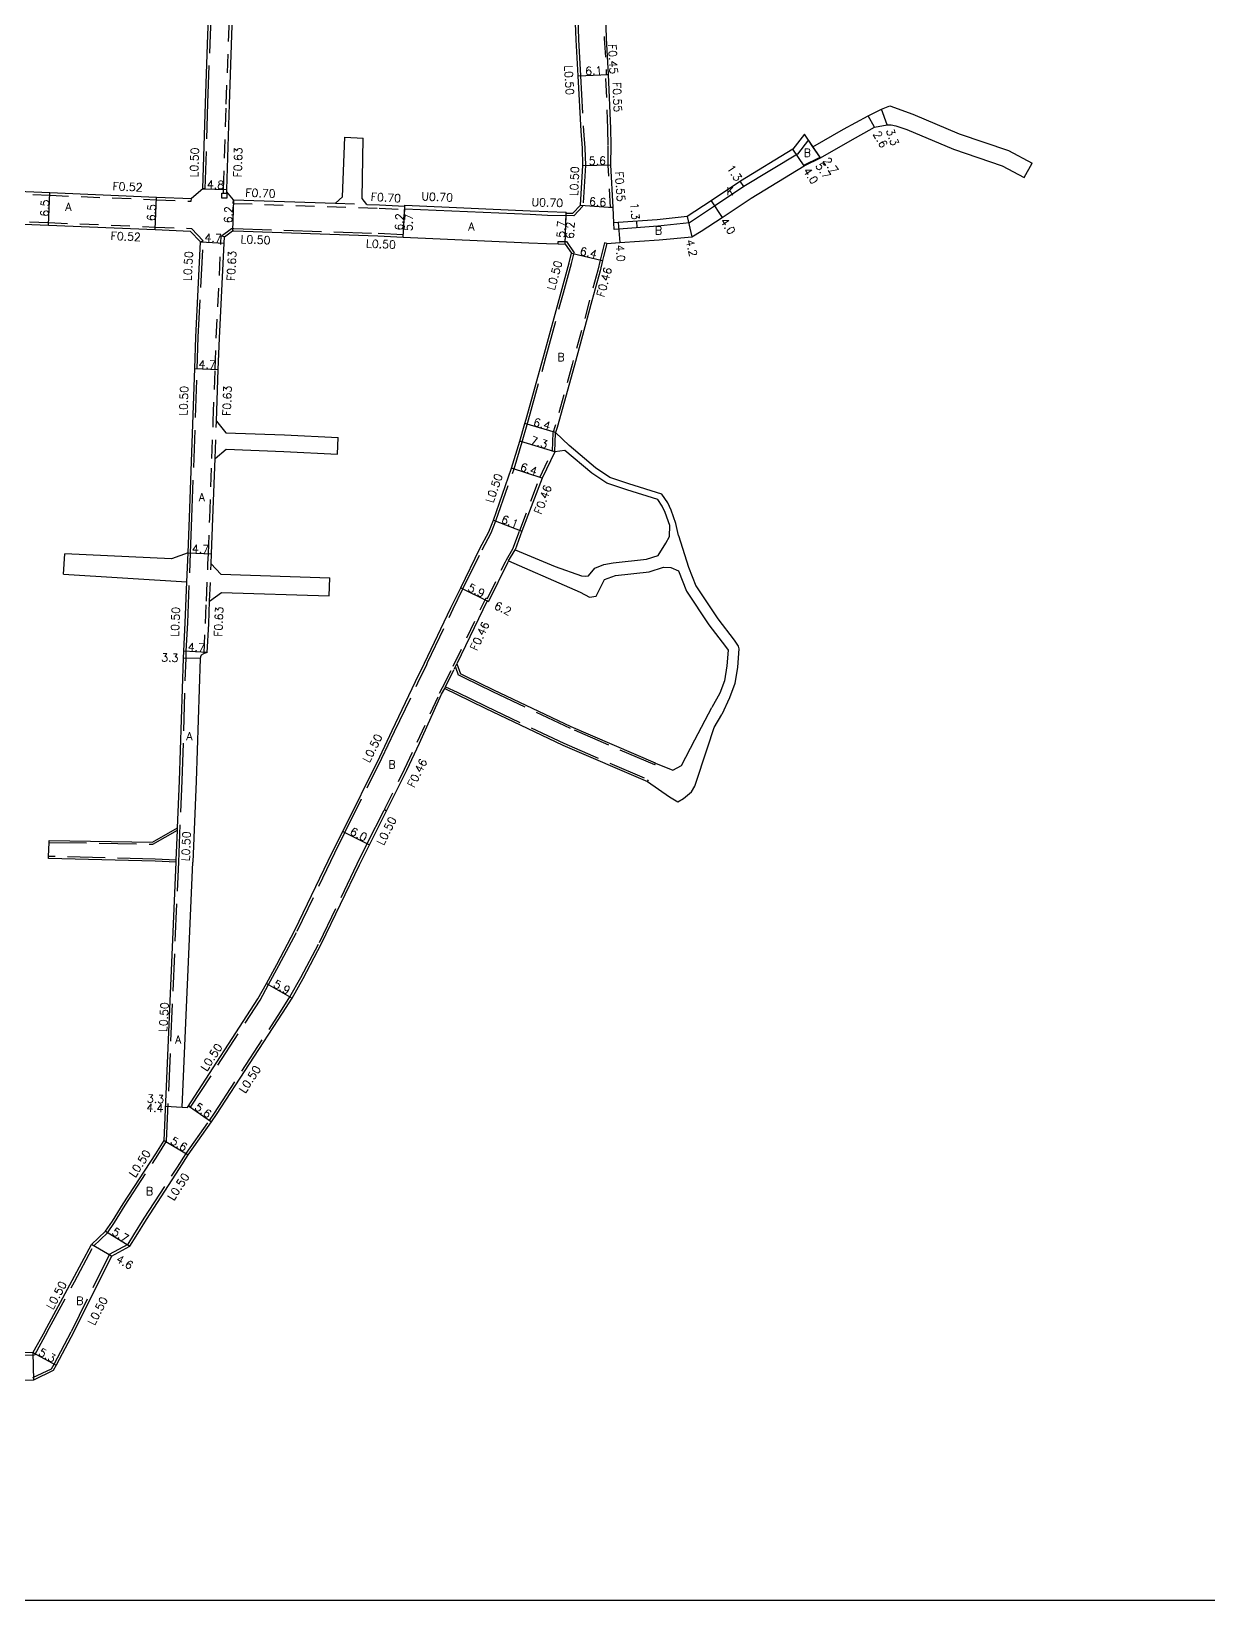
# Model space of a CAD drawing. Header units: metres. Extents: x -12000 to -11200, y -111600 to -111000.
# Drawn here: x -11835 to -11599.8, y -111600 to -111286.2 of the extents above; entities that cross this region are included whole.
import ezdxf

# ---------------------------------------------------------------- set-up
doc = ezdxf.new("R2010")
doc.units = ezdxf.units.M
doc.header["$LTSCALE"] = 2.5
doc.linetypes.add('22320', pattern=[2.5, 1.5, -1])
doc.linetypes.add('22330', pattern=[4, 3, -1])
for name, color, linetype in [('2101000', 175, 'Continuous'), ('2102000', 4, 'Continuous'), ('2102001', 191, 'Continuous'), ('2231000', 4, 'Continuous'), ('2232000', 120, '22320'), ('2233000', 171, '22330'), ('2235000', 4, 'Continuous'), ('6132000', 60, '61320'), ('9201100', 215, 'Continuous'), ('9201500', 222, 'Continuous'), ('9202100', 82, 'Continuous'), ('9202200', 82, 'Continuous'), ('9203500', 155, 'Continuous'), ('999', 7, 'Continuous')]:
    doc.layers.add(name, color=color, linetype=linetype)
doc.styles.add('Dm_Anotation', font='txt.shx', dxfattribs={"bigfont": 'pscdm.shx'})
doc.linetypes.add('61320', pattern='A,0,[3,dmdr.shx,S=0.25,R=0,X=0,Y=0],1.5,[3,dmdr.shx,S=0.25,R=0,X=0,Y=0]', length=1.5)

msp = doc.modelspace()

# ---------------------------------------------------------------- linework, layer by layer
at = {"layer": '2101000'}
for points in [[(-11796.01, -111318.3), (-11796, -111317.86), (-11795.47, -111300.8), (-11794.97, -111286.99), (-11794.33, -111267.34), (-11793.74, -111251.39), (-11793.47, -111246.24)], [(-11800.79, -111317.71), (-11800.27, -111300.56), (-11799.77, -111286.92), (-11798.93, -111267.17), (-11798.51, -111255.63)], [(-11728.18, -111322.58), (-11726.86, -111322.59), (-11725.35, -111320.99), (-11724.85, -111313.05), (-11724.95, -111309.56), (-11725.19, -111306.16), (-11725.8, -111295.13), (-11726.2, -111287.91), (-11726.42, -111281.27)], [(-11718.65, -111324.54), (-11718.76, -111321.43), (-11719.25, -111312.94), (-11719.22, -111309.01), (-11719.29, -111305.65), (-11719.71, -111294.86), (-11720.11, -111287.61), (-11720.29, -111280.99)], [(-11678.87, -111309.3), (-11672.77, -111305.82), (-11667.85, -111303.13), (-11665.14, -111301.78)], [(-11720.06, -111328.65), (-11717.49, -111328.47), (-11709.58, -111327.89), (-11703.08, -111327.33), (-11701.21, -111326.18), (-11697.02, -111323.43), (-11691.24, -111319.57), (-11680.64, -111313.12), (-11677.34, -111311.52), (-11671.44, -111308.13), (-11666.57, -111305.4), (-11664.05, -111304.9)], [(-11680.56, -111306.82), (-11682.86, -111309.79), (-11693.36, -111316.18), (-11699.24, -111320.1), (-11704.02, -111323.23)], [(-11678.87, -111309.3), (-11679.77, -111307.98), (-11680.56, -111306.82)], [(-11856.91, -111317.51), (-11841.72, -111318.05), (-11840.96, -111318.08), (-11831.35, -111318.48), (-11810.03, -111319.37), (-11803.07, -111319.66)], [(-11800.79, -111317.71), (-11803.07, -111319.66)], [(-11794.68, -111319.92), (-11796.01, -111318.3)], [(-11794.68, -111319.92), (-11774.26, -111320.61)], [(-11767.99, -111320.82), (-11765.5, -111320.9), (-11760.42, -111321.19)], [(-11760.44, -111321.69), (-11760.42, -111321.19)], [(-11760.44, -111321.69), (-11735.4, -111322.81), (-11731.89, -111322.96), (-11728.2, -111323.08)], [(-11728.2, -111323.08), (-11728.18, -111322.58)], [(-11704.02, -111323.23), (-11709.99, -111323.91), (-11717.78, -111324.48), (-11718.65, -111324.54)], [(-11857.58, -111323.97), (-11841.99, -111324.54), (-11841.7, -111324.55), (-11831.62, -111324.97), (-11810.3, -111325.87), (-11803.31, -111326.16)], [(-11801.23, -111328.31), (-11803.31, -111326.16)], [(-11796.47, -111327.34), (-11794.88, -111326.12), (-11794.6, -111326.13), (-11765.79, -111327.1), (-11760.75, -111327.38)], [(-11803.75, -111390.53), (-11803.46, -111383.43), (-11802.41, -111353.66), (-11802.19, -111347.38), (-11801.23, -111328.31)], [(-11798.08, -111364.14), (-11797.71, -111353.82), (-11797.49, -111347.58), (-11796.53, -111328.55), (-11796.47, -111327.34)], [(-11760.75, -111327.38), (-11735.66, -111328.5), (-11732.11, -111328.66), (-11729.77, -111328.73), (-11728.38, -111328.77), (-11727.15, -111330.6)], [(-11720.06, -111328.65), (-11720.74, -111331.28), (-11720.92, -111332.06), (-11721.4, -111334.1), (-11723.06, -111340.12), (-11726.54, -111352.99), (-11730, -111365.41), (-11730.29, -111366.44)], [(-11756.5, -111412.59), (-11751.21, -111401.49), (-11749.26, -111397.5), (-11745.43, -111389.66), (-11743.61, -111386.27), (-11742.7, -111383.94), (-11739.08, -111373.55), (-11737.45, -111368.17), (-11736.44, -111364.67), (-11736.18, -111363.74), (-11732.71, -111351.3), (-11729.21, -111338.37), (-11727.6, -111332.52), (-11727.15, -111330.6)], [(-11730.46, -111370.28), (-11733.01, -111375.6), (-11737.02, -111386.17), (-11738.39, -111389.87)], [(-11799.13, -111392.73), (-11799.05, -111390.72), (-11798.76, -111383.6), (-11798.34, -111371.66)], [(-11739.7, -111392.1), (-11739.91, -111392.48), (-11743.69, -111400.22), (-11743.96, -111400.09), (-11750.01, -111412.71)], [(-11805.82, -111445.47), (-11805.42, -111436.06), (-11804.65, -111411.55), (-11804.59, -111410.17), (-11804.31, -111404.5), (-11803.98, -111396.33)], [(-11799.9, -111410.4), (-11799.62, -111404.68), (-11799.43, -111400.17)], [(-11799.9, -111410.4), (-11800.35, -111410.55), (-11800.54, -111410.62), (-11800.67, -111410.67), (-11801.12, -111410.99), (-11801.28, -111411.29), (-11801.35, -111411.65), (-11802.13, -111436.18), (-11802.81, -111452.34)], [(-11804.94, -111501.32), (-11803.84, -111501.37), (-11789.77, -111479.69), (-11788.09, -111476.6), (-11786.03, -111472.81), (-11782.41, -111465.92), (-11774.86, -111450.26), (-11772.84, -111446.19), (-11765.45, -111431.32), (-11762.95, -111426.04), (-11758.26, -111416.25), (-11756.5, -111412.59)], [(-11819.04, -111531.11), (-11815.39, -111529.1), (-11814.12, -111527.11), (-11812.08, -111523.78), (-11805.45, -111513.61), (-11803.73, -111510.85), (-11799.04, -111504.25), (-11798.05, -111502.8), (-11784.84, -111482.53), (-11782.96, -111479.52), (-11780.74, -111475.64), (-11777.05, -111468.62), (-11769.47, -111452.9), (-11767.47, -111448.86), (-11764.09, -111442.06), (-11760.05, -111433.94), (-11757.51, -111428.56), (-11753.07, -111418.78), (-11752.46, -111417.61)], [(-11804.94, -111501.32), (-11802.81, -111452.34)], [(-11832.42, -111546.23), (-11826.87, -111535.99), (-11823.02, -111528.79), (-11820.24, -111526.11), (-11818.85, -111524.1), (-11816.74, -111520.68), (-11810.2, -111510.64), (-11808.53, -111507.97)], [(-11819.04, -111531.11), (-11826.57, -111546.23)], [(-11826.57, -111546.23), (-11830.09, -111552.94), (-11830.69, -111554.02), (-11834.66, -111555.91), (-11844.08, -111556.27), (-11846.77, -111556.46)], [(-11832.42, -111546.23), (-11834.75, -111550.41), (-11844.35, -111550.57)]]:
    msp.add_lwpolyline(points, dxfattribs=at)
at = {"layer": '2101000', "flags": 128}
msp.add_lwpolyline([(-11808.53, -111507.97), (-11806.11, -111452.34)], dxfattribs=at)
at = {"layer": '2102000'}
for points in [[(-11665.14, -111301.78), (-11663.48, -111301.14), (-11658.91, -111302.77), (-11649.62, -111306.69), (-11639.76, -111310.07), (-11635.09, -111312.58)], [(-11774.26, -111320.61), (-11772.89, -111319.34), (-11772.42, -111307.42)], [(-11767.99, -111320.82), (-11768.98, -111319.67), (-11768.72, -111307.57)], [(-11664.05, -111304.9), (-11663.22, -111304.94), (-11662.31, -111305.11), (-11660.11, -111305.85), (-11650.8, -111309.78), (-11641.08, -111313.1), (-11636.65, -111315.48)], [(-11798.08, -111364.14), (-11796.22, -111366.5)], [(-11796.22, -111366.5), (-11784.47, -111366.88), (-11773.73, -111367.43)], [(-11705.71, -111387.06), (-11706.25, -111384.65), (-11707.22, -111381.97), (-11707.88, -111380.51), (-11709.09, -111378.77), (-11715.69, -111376.7), (-11719.47, -111375.44), (-11722.29, -111373.52), (-11727.59, -111369.06), (-11730.29, -111366.44)], [(-11798.34, -111371.66), (-11796.11, -111369.8), (-11784.61, -111370.24), (-11773.9, -111370.78)], [(-11707.55, -111387.21), (-11707.48, -111385.01), (-11708.41, -111382.45), (-11708.99, -111381.14), (-11709.89, -111379.86), (-11716.09, -111377.92), (-11720.04, -111376.6), (-11723.06, -111374.54), (-11728.45, -111370.01), (-11730.46, -111370.28)], [(-11738.39, -111389.87), (-11730.37, -111393.25), (-11725.14, -111395.07), (-11724.28, -111395.15), (-11723.73, -111395.08), (-11722.45, -111393.59), (-11720.68, -111392.84), (-11718.82, -111392.52), (-11712.12, -111391.79), (-11709.83, -111391.02), (-11708.24, -111388.59), (-11707.55, -111387.21)], [(-11705.71, -111387.06), (-11703.71, -111393.37), (-11702.24, -111397.13), (-11697.9, -111403.68), (-11694.63, -111407.96), (-11693.78, -111409.15), (-11693.7, -111409.71), (-11693.97, -111413.34), (-11694.47, -111416.64), (-11695.52, -111419.48), (-11697.07, -111422.84)], [(-11807.05, -111391.67), (-11828.36, -111390.68)], [(-11803.75, -111390.53), (-11807.05, -111391.67)], [(-11739.7, -111392.1), (-11727.53, -111397.41), (-11725.41, -111398.37), (-11723.52, -111399.39), (-11722.19, -111399.18), (-11720.54, -111395.85), (-11718.31, -111395.05), (-11711.57, -111394.32), (-11708.74, -111393.36)], [(-11828.62, -111394.79), (-11803.98, -111396.33)], [(-11799.13, -111392.73), (-11797.21, -111394.76)], [(-11797.21, -111394.76), (-11775.43, -111395.53)], [(-11708.74, -111393.36), (-11707.27, -111393.46), (-11705.74, -111394.11), (-11704.16, -111398.13), (-11699.66, -111404.92), (-11696.36, -111409.24), (-11695.84, -111409.97), (-11696.11, -111413.09), (-11696.57, -111416.1), (-11697.48, -111418.57), (-11699.08, -111421.4)], [(-11799.43, -111400.17), (-11797.09, -111398.45)], [(-11797.09, -111398.45), (-11775.56, -111399.11)], [(-11752.46, -111417.61), (-11750.13, -111418.74), (-11744.38, -111421.55), (-11728.82, -111428.93), (-11711.91, -111436.23)], [(-11710.32, -111432.56), (-11727.17, -111425.28), (-11742.65, -111417.94), (-11748.38, -111415.15), (-11749.32, -111414.69)], [(-11711.91, -111436.23), (-11707.51, -111439.26), (-11705.85, -111440.27), (-11704.73, -111439.61), (-11703.11, -111438.29), (-11702.48, -111437.12), (-11699.91, -111429.51), (-11698.59, -111425.39), (-11697.07, -111422.84)], [(-11710.32, -111432.56), (-11706.87, -111433.98), (-11705.12, -111433.03), (-11702.46, -111427.86), (-11699.08, -111421.4)], [(-11831.51, -111447.99), (-11810.86, -111448.34), (-11805.82, -111445.47)], [(-11806.11, -111452.34), (-11810.34, -111452.12), (-11831.66, -111451.59)]]:
    msp.add_lwpolyline(points, dxfattribs=at)
at = {"layer": '2102000', "flags": 128}
msp.add_lwpolyline([(-11750.01, -111412.71), (-11749.32, -111414.69)], dxfattribs=at)
at = {"layer": '2102001'}
for points in [[(-11772.42, -111307.42), (-11768.72, -111307.57)], [(-11636.65, -111315.48), (-11635.09, -111312.58)], [(-11773.9, -111370.78), (-11773.73, -111367.43)], [(-11828.62, -111394.79), (-11828.36, -111390.68)], [(-11775.56, -111399.11), (-11775.43, -111395.53)], [(-11831.66, -111451.59), (-11831.64, -111451.19), (-11831.53, -111448.39), (-11831.51, -111447.99)]]:
    msp.add_lwpolyline(points, dxfattribs=at)
at = {"layer": '2231000'}
for points in [[(-11760.42, -111321.19), (-11760.41, -111320.99), (-11735.37, -111322.11), (-11731.87, -111322.26), (-11728.18, -111322.38)], [(-11728.18, -111322.58), (-11728.18, -111322.38)]]:
    msp.add_lwpolyline(points, dxfattribs=at)
at = {"layer": '2232000'}
for points in [[(-11716.69, -111199.38), (-11718.8, -111221.62), (-11719.32, -111225.66), (-11720.94, -111236.16), (-11721.74, -111242.76), (-11721.86, -111244), (-11721.93, -111246.22), (-11722.02, -111248.88), (-11721.99, -111252.02), (-11721.57, -111263.84), (-11721.38, -111268.27), (-11720.74, -111281.01), (-11720.56, -111287.63), (-11720.16, -111294.88)], [(-11796.65, -111318.6), (-11796.63, -111317.84), (-11796.1, -111300.77), (-11795.6, -111286.97), (-11794.96, -111267.32), (-11794.37, -111251.37), (-11794.12, -111246.61), (-11794.1, -111246.24)], [(-11720.26, -111294.88), (-11720.17, -111294.88), (-11719.71, -111294.86)], [(-11718.76, -111321.43), (-11719.31, -111321.45), (-11719.8, -111312.96), (-11719.77, -111309.02), (-11719.84, -111305.67), (-11720.26, -111294.88)], [(-11856.93, -111318.03), (-11841.74, -111318.57), (-11840.98, -111318.6), (-11831.37, -111319), (-11810.05, -111319.89), (-11803.1, -111320.18)], [(-11803.1, -111320.18), (-11803.07, -111319.66)], [(-11796.02, -111318.6), (-11796.01, -111318.3)], [(-11794.7, -111320.62), (-11794.68, -111319.92)], [(-11857.52, -111323.45), (-11841.97, -111324.02), (-11841.68, -111324.03), (-11831.6, -111324.46), (-11810.27, -111325.35), (-11803.08, -111325.65)], [(-11794.7, -111320.62), (-11765.53, -111321.6), (-11760.46, -111321.89)], [(-11774.26, -111320.61), (-11767.99, -111320.82)], [(-11760.46, -111321.89), (-11760.44, -111321.69)], [(-11800.72, -111328.1), (-11803.08, -111325.65)], [(-11801.23, -111328.31), (-11800.72, -111328.1)], [(-11800.54, -111410.62), (-11800.25, -111404.66), (-11800.06, -111400.14), (-11799.76, -111392.7), (-11799.68, -111390.69), (-11799.39, -111383.58), (-11798.97, -111371.63), (-11798.7, -111364.11), (-11798.34, -111353.8), (-11798.12, -111347.55), (-11797.16, -111328.52), (-11797.1, -111327.18)], [(-11796.47, -111327.34), (-11797.1, -111327.18)], [(-11720.5, -111328.54), (-11721.18, -111331.17), (-11721.37, -111331.96), (-11721.84, -111333.99), (-11723.5, -111340), (-11726.98, -111352.87), (-11730.44, -111365.29), (-11730.75, -111366.36)], [(-11720.06, -111328.65), (-11720.5, -111328.54)], [(-11798.34, -111371.66), (-11798.08, -111364.14)], [(-11730.92, -111370.17), (-11730.75, -111366.36)], [(-11730.46, -111370.28), (-11730.29, -111366.44)], [(-11738.81, -111389.68), (-11737.45, -111386.01), (-11733.44, -111375.42), (-11730.92, -111370.17)], [(-11764.5, -111441.85), (-11760.47, -111433.74), (-11757.93, -111428.37), (-11753.48, -111418.58), (-11752.87, -111417.4), (-11750.74, -111413.16), (-11744.18, -111399.47), (-11743.9, -111399.61), (-11740.31, -111392.27), (-11740.1, -111391.88)], [(-11740.1, -111391.88), (-11738.81, -111389.68)], [(-11739.7, -111392.1), (-11738.39, -111389.87)], [(-11799.43, -111400.17), (-11799.13, -111392.73)], [(-11752.46, -111417.61), (-11752.27, -111417.26), (-11750.56, -111413.79), (-11750.01, -111412.71)]]:
    msp.add_lwpolyline(points, dxfattribs=at)
at = {"layer": '2233000'}
for points in [[(-11800.29, -111317.73), (-11799.77, -111300.58), (-11799.27, -111286.94), (-11798.43, -111267.19), (-11798.01, -111255.64)], [(-11725.92, -111281.25), (-11725.7, -111287.89), (-11725.3, -111295.11), (-11724.7, -111306.13), (-11724.45, -111309.54), (-11724.35, -111313.05), (-11724.86, -111321.2), (-11726.65, -111323.09), (-11728.2, -111323.08)], [(-11800.29, -111317.73), (-11800.79, -111317.71)], [(-11797.1, -111327.18), (-11795.05, -111325.62), (-11794.59, -111325.63), (-11765.77, -111326.6), (-11760.73, -111326.88)], [(-11805.61, -111452.36), (-11804.92, -111436.08), (-11804.15, -111411.57), (-11804.09, -111410.19), (-11803.81, -111404.52), (-11803.25, -111390.55), (-11802.96, -111383.45), (-11801.91, -111353.68), (-11801.69, -111347.4), (-11800.72, -111328.1)], [(-11760.75, -111327.38), (-11760.73, -111326.88)], [(-11729.77, -111328.73), (-11729.75, -111328.23), (-11728.1, -111328.28)], [(-11728.1, -111328.28), (-11726.61, -111330.5)], [(-11756.06, -111412.82), (-11755.87, -111412.43), (-11750.76, -111401.71), (-11748.81, -111397.72), (-11744.98, -111389.89), (-11743.16, -111386.48), (-11742.23, -111384.11), (-11738.6, -111373.71), (-11736.97, -111368.32), (-11735.96, -111364.81), (-11735.69, -111363.88), (-11732.23, -111351.43), (-11728.73, -111338.5), (-11727.12, -111332.65), (-11726.61, -111330.5)], [(-11803.98, -111396.33), (-11803.75, -111390.53)], [(-11803.23, -111501.34), (-11789.34, -111479.95), (-11787.65, -111476.84), (-11785.59, -111473.04), (-11781.96, -111466.15), (-11774.41, -111450.48), (-11772.39, -111446.42), (-11765, -111431.54), (-11762.5, -111426.25), (-11757.81, -111416.47), (-11756.06, -111412.82)], [(-11750.32, -111413.33), (-11749.77, -111414.92)], [(-11752.27, -111417.26), (-11749.96, -111418.38), (-11744.21, -111421.19), (-11728.65, -111428.56), (-11711.75, -111435.86)], [(-11710.48, -111432.92), (-11727.33, -111425.65), (-11742.82, -111418.3), (-11748.56, -111415.51), (-11749.77, -111414.92)], [(-11710.48, -111432.92), (-11710.32, -111432.56)], [(-11711.91, -111436.23), (-11711.75, -111435.86)], [(-11819.42, -111530.74), (-11815.74, -111528.72), (-11814.55, -111526.84), (-11812.5, -111523.51), (-11805.87, -111513.34), (-11804.14, -111510.57), (-11799.45, -111503.97), (-11798.47, -111502.53), (-11785.26, -111482.26), (-11783.39, -111479.27), (-11781.18, -111475.4), (-11777.49, -111468.4), (-11769.92, -111452.68), (-11767.92, -111448.64), (-11764.53, -111441.83), (-11764.5, -111441.85), (-11764.09, -111442.06)], [(-11806.11, -111452.34), (-11806.1, -111451.94), (-11805.84, -111445.94), (-11805.82, -111445.47)], [(-11831.53, -111448.39), (-11810.76, -111448.74), (-11805.84, -111445.94)], [(-11831.53, -111448.39), (-11831.51, -111447.99)], [(-11831.66, -111451.59), (-11831.64, -111451.19)], [(-11806.1, -111451.94), (-11810.33, -111451.72), (-11831.64, -111451.19)], [(-11803.23, -111501.34), (-11803.64, -111501.05)], [(-11831.9, -111546.23), (-11826.43, -111536.23), (-11822.61, -111529.1), (-11819.86, -111526.44), (-11818.43, -111524.37), (-11816.32, -111520.95), (-11809.77, -111510.91), (-11808.04, -111508.12)], [(-11819.42, -111530.74), (-11827.12, -111546.23)], [(-11846.77, -111556.46), (-11846.8, -111555.96), (-11844.11, -111555.77), (-11834.78, -111555.42), (-11831.05, -111553.64), (-11830.53, -111552.7), (-11827.12, -111546.23)], [(-11831.9, -111546.23), (-11834.46, -111550.91), (-11844.13, -111551.07), (-11844.16, -111551.07)]]:
    msp.add_lwpolyline(points, dxfattribs=at)
at = {"layer": '2233000', "flags": 128}
msp.add_lwpolyline([(-11808.04, -111508.12), (-11805.61, -111452.36)], dxfattribs=at)
at = {"layer": '2235000'}
msp.add_lwpolyline([(-11797.02, -111318.6), (-11796.65, -111318.6), (-11796.02, -111318.6), (-11796.02, -111319.6), (-11797.02, -111319.6)], close=True, dxfattribs=at)
at = {"layer": '6132000'}
msp.add_lwpolyline([(-11680.72, -111312.99), (-11677.42, -111311.4)], dxfattribs=at)
at = {"layer": '9201100'}
for points in [[(-11725.8, -111295.13), (-11719.71, -111294.86)], [(-11666.57, -111305.4), (-11667.85, -111303.13)], [(-11664.05, -111304.9), (-11665.14, -111301.78)], [(-11677.34, -111311.52), (-11680.56, -111306.82)], [(-11680.64, -111313.12), (-11682.86, -111309.79)], [(-11677.34, -111311.52), (-11678.87, -111309.3)], [(-11724.85, -111313.05), (-11719.25, -111312.94)], [(-11692.67, -111317.28), (-11693.39, -111316.2)], [(-11831.62, -111324.97), (-11831.35, -111318.48)], [(-11810.3, -111325.87), (-11810.03, -111319.37)], [(-11800.79, -111317.71), (-11796, -111317.86)], [(-11794.68, -111319.92), (-11794.88, -111326.12)], [(-11699.24, -111320.1), (-11697.02, -111323.43)], [(-11760.75, -111327.38), (-11760.42, -111321.19)], [(-11760.75, -111327.38), (-11760.44, -111321.69)], [(-11728.38, -111328.77), (-11728.18, -111322.58)], [(-11728.38, -111328.77), (-11728.2, -111323.08)], [(-11725.35, -111320.99), (-11718.76, -111321.43)], [(-11704.02, -111323.23), (-11703.08, -111327.33)], [(-11717.78, -111324.48), (-11717.49, -111328.47)], [(-11713.97, -111325.5), (-11714.06, -111324.21)], [(-11801.23, -111328.31), (-11796.53, -111328.55)], [(-11727.15, -111330.6), (-11720.92, -111332.06)], [(-11802.41, -111353.66), (-11797.71, -111353.82)], [(-11730.29, -111366.44), (-11736.44, -111364.67)], [(-11730.46, -111370.28), (-11737.45, -111368.17)], [(-11733.01, -111375.6), (-11739.08, -111373.55)], [(-11742.7, -111383.94), (-11737.02, -111386.17)], [(-11803.75, -111390.53), (-11799.05, -111390.72)], [(-11749.26, -111397.5), (-11743.96, -111400.09)], [(-11749.26, -111397.5), (-11743.69, -111400.22)], [(-11799.9, -111410.4), (-11804.59, -111410.17)], [(-11801.35, -111411.65), (-11804.65, -111411.55)], [(-11772.84, -111446.19), (-11767.47, -111448.86)], [(-11788.09, -111476.6), (-11782.96, -111479.52)], [(-11808.24, -111501.16), (-11804.94, -111501.32)], [(-11808.24, -111501.16), (-11803.84, -111501.37)], [(-11803.64, -111501.05), (-11799.04, -111504.25)], [(-11808.53, -111507.97), (-11803.73, -111510.85)], [(-11820.24, -111526.11), (-11815.39, -111529.1)], [(-11819.04, -111531.11), (-11823.02, -111528.79)], [(-11834.75, -111550.41), (-11834.66, -111555.91)], [(-11834.75, -111550.41), (-11830.09, -111552.94)]]:
    msp.add_lwpolyline(points, dxfattribs=at)
at = {"layer": '9202200'}
msp.add_lwpolyline([(-11679.79, -111307.95), (-11681.98, -111310.78), (-11692.67, -111317.28), (-11698.53, -111321.18), (-11703.57, -111324.49), (-11709.87, -111325.2), (-11717.69, -111325.77), (-11718.56, -111325.84), (-11718.65, -111324.54)], dxfattribs=at)
at = {"layer": '999'}
msp.add_lwpolyline([(-12000, -111000), (-11200, -111000), (-11200, -111600), (-12000, -111600)], close=True, dxfattribs=at)

# ---------------------------------------------------------------- texts
at = {"layer": '9201500', "style": 'Dm_Anotation'}
for s, rotation, p in [('6.1', 2.6081, (-11724.36, -111294.97)), ('2.6', 299.4721, (-11666.92, -111306.72)), ('3.3', 289.2962, (-11664.29, -111306.03)), ('5.6', 1.0671, (-11723.66, -111312.93)), ('1.3', 303.7157, (-11696.18, -111313.55)), ('4.0', 303.707, (-11680.94, -111314.11)), ('5.7', 304.4266, (-11678.45, -111313.11)), ('2.7', 304.4266, (-11676.93, -111312.1)), ('4.8', 358.2392, (-11799.99, -111317.64)), ('6.5', 87.6085, (-11831.65, -111323.32)), ('6.6', 356.1943, (-11723.64, -111321.01)), ('6.5', 87.6081, (-11810.33, -111324.21)), ('6.2', 88.1021, (-11794.93, -111324.62)), ('6.2', 86.8936, (-11760.82, -111326.09)), ('5.7', 86.8936, (-11758.95, -111326.2)), ('1.3', 274.1911, (-11715.35, -111320.54)), ('5.7', 88.2138, (-11728.44, -111327.52)), ('6.2', 88.2138, (-11726.64, -111327.74)), ('4.0', 303.7223, (-11697.47, -111324.2)), ('4.7', 357.1205, (-11800.47, -111328.25)), ('6.4', 346.8113, (-11725.57, -111330.87)), ('4.0', 274.1853, (-11718.26, -111328.92)), ('4.2', 282.958, (-11704.27, -111328.05)), ('4.7', 357.9824, (-11801.66, -111353.59)), ('6.4', 344.0008, (-11734.88, -111365.02)), ('7.3', 343.2289, (-11735.46, -111368.67)), ('6.4', 341.3241, (-11737.53, -111373.97)), ('6.1', 338.583, (-11741.31, -111384.38)), ('4.7', 357.6746, (-11802.99, -111390.46)), ('5.9', 333.9412, (-11748, -111398)), ('6.2', 333.9412, (-11742.69, -111401.6)), ('3.3', 358.3189, (-11809.12, -111412.22)), ('4.7', 357.1948, (-11803.84, -111410.11)), ('6.0', 333.5801, (-11771.54, -111446.73)), ('5.9', 330.3364, (-11786.87, -111477.19)), ('3.3', 357.242, (-11811.98, -111500.39)), ('4.4', 357.242, (-11812.11, -111502.2)), ('5.6', 325.1413, (-11802.59, -111501.66)), ('5.6', 329.072, (-11807.45, -111508.5)), ('5.7', 328.4528, (-11819.13, -111526.68)), ('4.6', 329.7885, (-11818.3, -111532.16)), ('5.3', 331.5921, (-11833.78, -111550.83))]:
    msp.add_text(s, height=1.6, rotation=rotation, dxfattribs=at).set_placement(p)
at = {"layer": '9202100', "style": 'Dm_Anotation'}
for s, p in [('B', (-11680.7, -111311.3)), ('K', (-11696.12, -111318.99)), ('A', (-11828.27, -111322.1)), ('A', (-11747.74, -111326.06)), ('B', (-11710.46, -111326.84)), ('B', (-11729.92, -111352.17)), ('A', (-11801.62, -111380.19)), ('A', (-11804.1, -111427.98)), ('B', (-11763.71, -111433.62)), ('A', (-11806.35, -111488.59)), ('B', (-11812.17, -111518.93)), ('B', (-11826.1, -111540.83))]:
    msp.add_text(s, height=1.6, dxfattribs=at).set_placement(p)
at = {"layer": '9203500', "style": 'Dm_Anotation'}
for s, rotation, p in [('F0.45', 273.1519, (-11719.79, -111288.81)), ('L0.50', 273.155, (-11728.55, -111293.05)), ('F0.55', 272.2276, (-11718.89, -111296.39)), ('L0.50', 88.2394, (-11801.76, -111315.45)), ('F0.63', 88.2432, (-11793.08, -111315.47)), ('L0.50', 87.4215, (-11725.86, -111319.22)), ('F0.52', 357.6087, (-11818.88, -111317.98)), ('F0.55', 274.2361, (-11718.43, -111314.32)), ('F0.70', 358.0845, (-11792.31, -111319.28)), ('F0.70', 356.7864, (-11767.26, -111320.1)), ('U0.70', 357.4341, (-11757.14, -111319.99)), ('U0.70', 358.2138, (-11735.12, -111321.17)), ('F0.52', 357.6087, (-11819.23, -111327.91)), ('L0.50', 358.0837, (-11793.26, -111328.59)), ('L0.50', 358.0837, (-11768.2, -111329.47)), ('L0.50', 87.1199, (-11803.08, -111336.18)), ('F0.63', 87.1204, (-11794.4, -111336.19)), ('L0.50', 74.8475, (-11730.51, -111338.1)), ('F0.46', 74.5815, (-11720.61, -111339.48)), ('L0.50', 87.9824, (-11803.91, -111363.12)), ('F0.63', 87.9837, (-11795.24, -111363.14)), ('L0.50', 70.7598, (-11742.8, -111380.66)), ('F0.46', 69.2177, (-11733.15, -111382.95)), ('L0.50', 87.6766, (-11805.61, -111407.3)), ('F0.63', 87.197, (-11796.97, -111407.32)), ('F0.46', 65.0266, (-11746, -111410.21)), ('L0.50', 63.5803, (-11767.51, -111432.58)), ('F0.46', 63.5819, (-11758.57, -111437.59)), ('L0.50', 63.5819, (-11764.68, -111449.12)), ('L0.50', 87.5783, (-11803.46, -111452.19)), ('L0.50', 86.1654, (-11807.99, -111486.36)), ('L0.50', 57.0069, (-11800.01, -111494.29)), ('L0.50', 56.9074, (-11792.35, -111498.7)), ('L0.50', 56.8894, (-11814.34, -111515.53)), ('L0.50', 56.8857, (-11806.63, -111520.18)), ('L0.50', 61.5355, (-11830.75, -111541.94)), ('L0.50', 62.5786, (-11822.45, -111545.09))]:
    msp.add_text(s, height=1.6, rotation=rotation, dxfattribs=at).set_placement(p)

doc.saveas('drawing.dxf')
